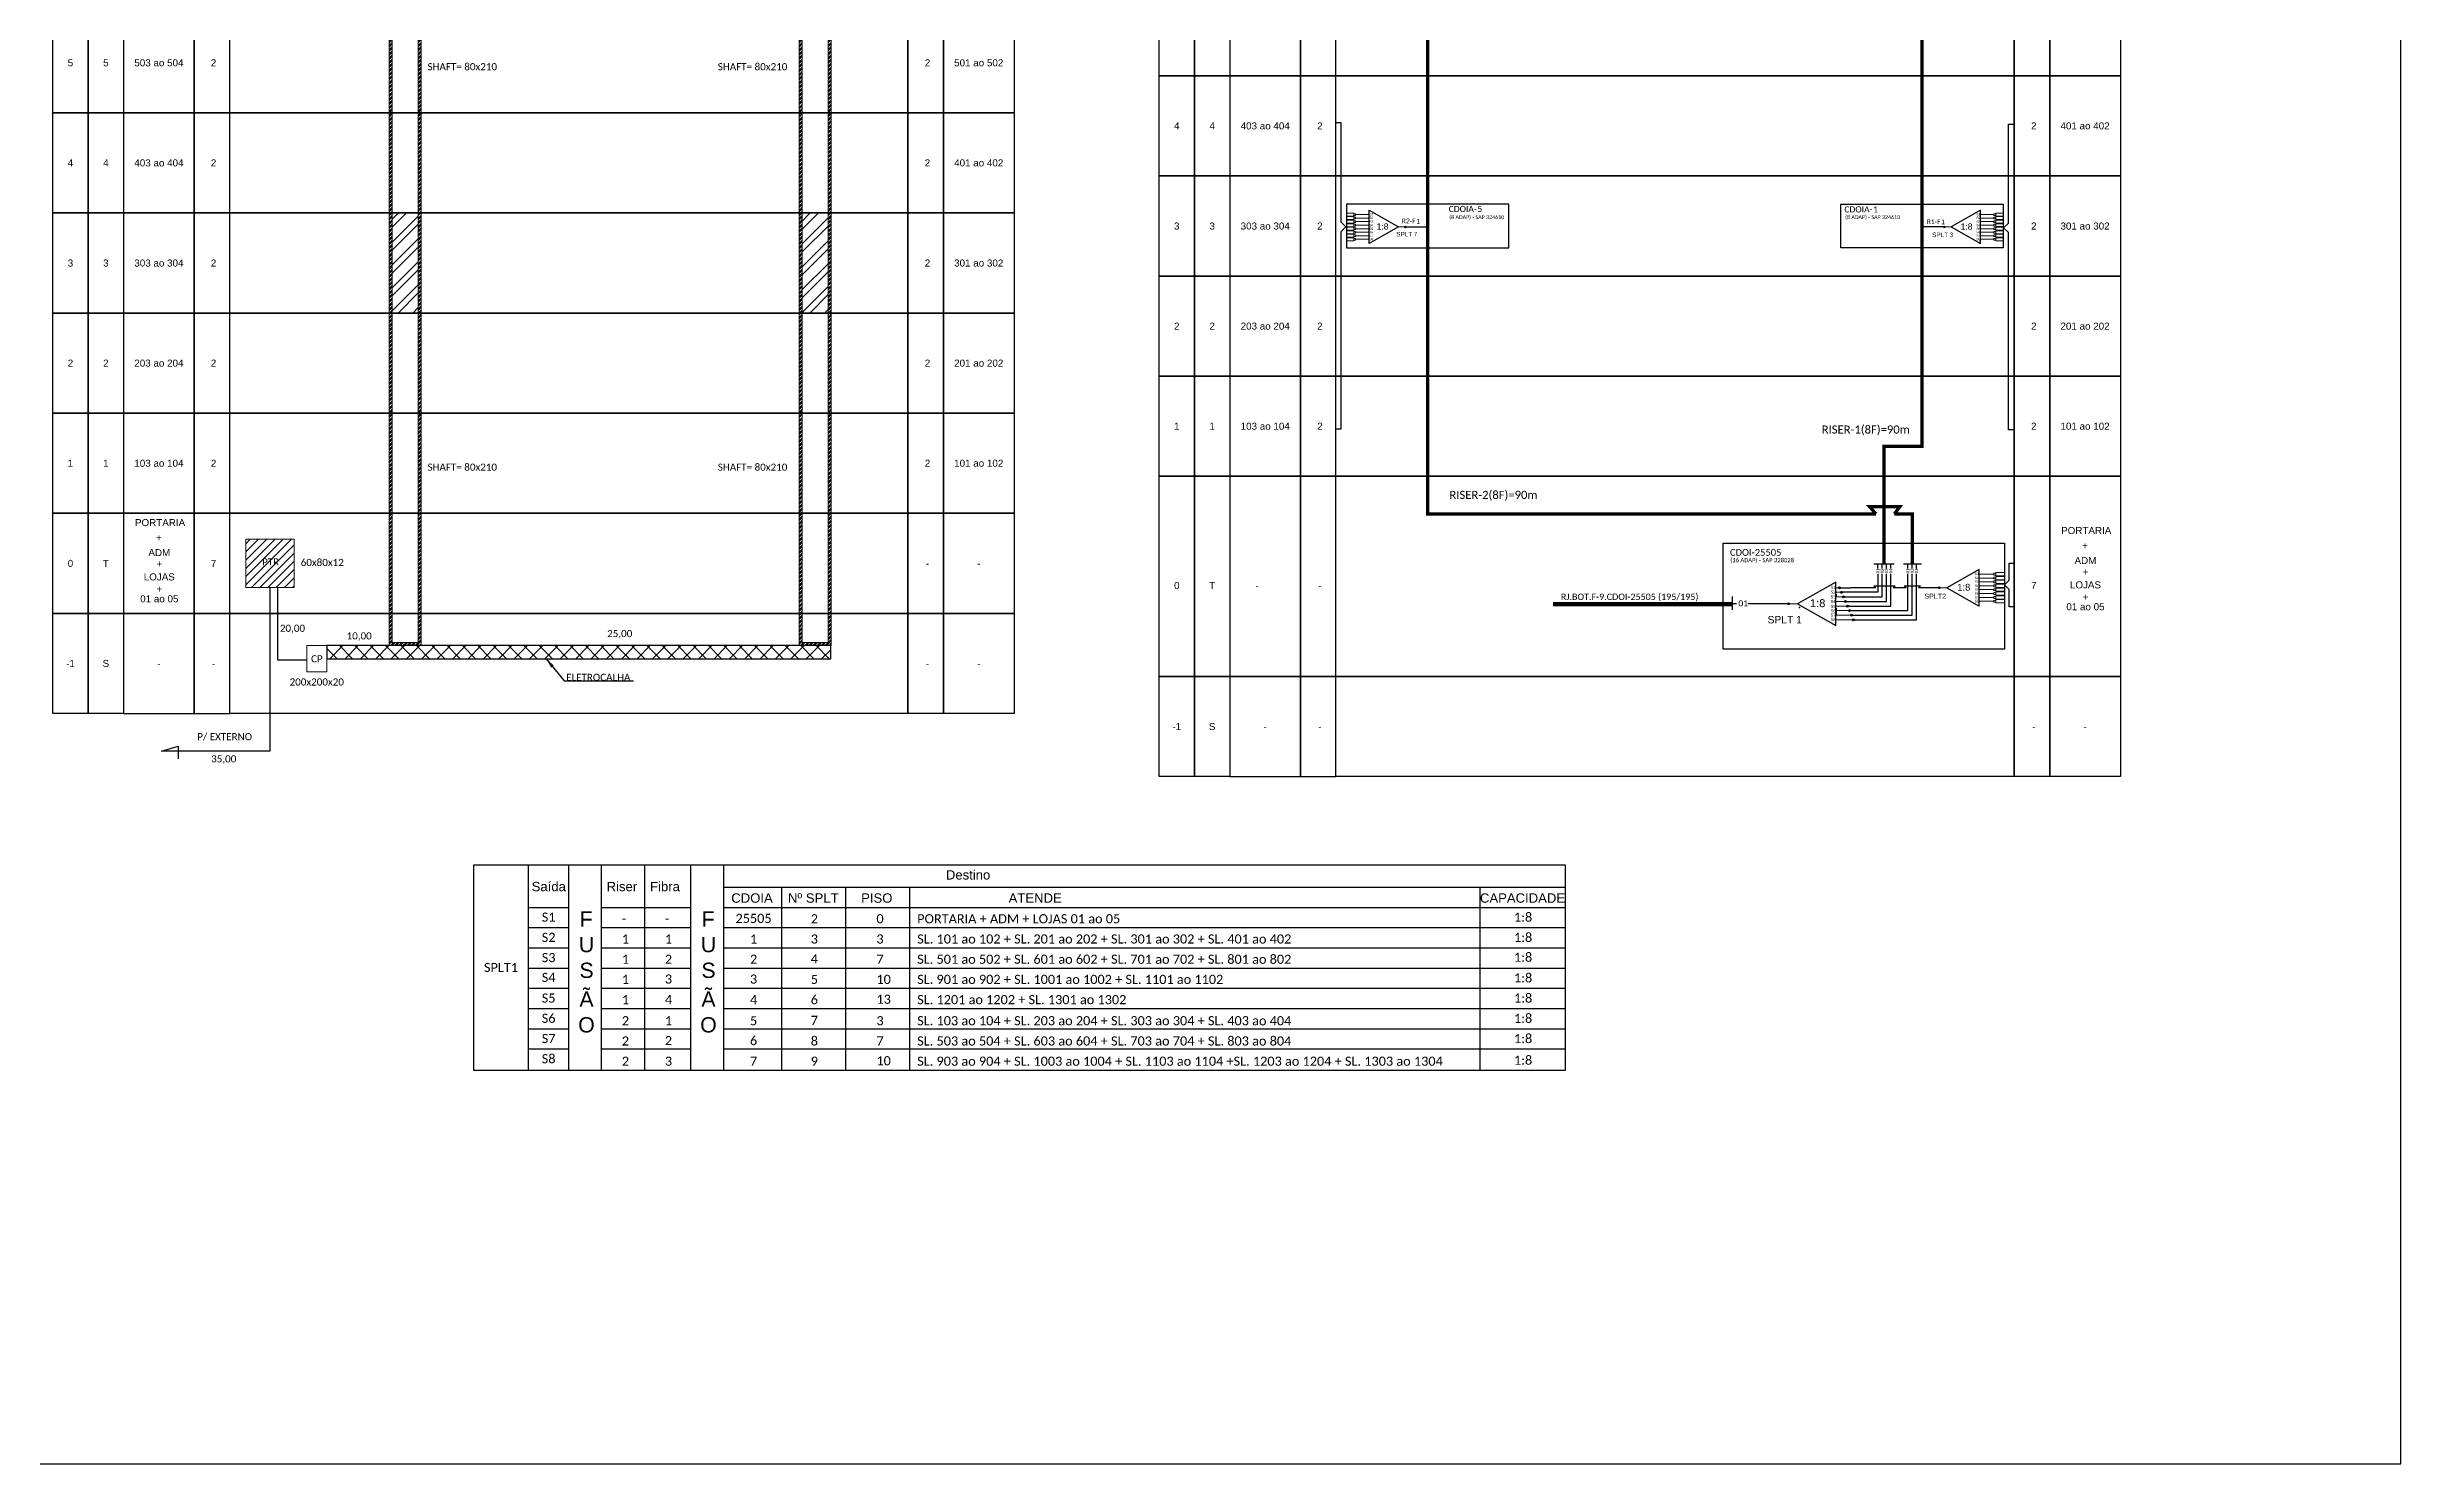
# Model space of a CAD drawing. Extents: x -89 to 749, y 705 to 1299.
# Drawn here: x 287.2 to 749.2, y 705 to 983.1 of the extents above; entities that cross this region are included whole.
import ezdxf
from ezdxf.enums import TextEntityAlignment as Align

# ---------------------------------------------------------------- set-up
doc = ezdxf.new("R2010")
doc.units = 0
doc.styles.add('ARIAL', font='arial.ttf')
doc.styles.get("Standard").update_dxf_attribs({"font": 'arial.ttf'})
doc.styles.add('WMF-Calibri0', font='calibri.ttf')
doc.dimstyles.get("Standard").update_dxf_attribs({"dimtxt": 0.18, "dimasz": 0.18, "dimexe": 0.18, "dimexo": 0.0625, "dimgap": 0.09, "dimtad": 0, "dimtih": 1, "dimtoh": 1, "dimdec": 4, "dimzin": 0, "dimdsep": 46, "dimtxsty": 'Standard', "dimcen": 0.09, "dimadec": 0, "dimazin": 0, "dimtfac": 1, "dimtdec": 4, "dimtofl": 0, "dimtmove": 0, "dimatfit": 3, "dimfxl": 0, "dimtolj": 1, "dimtzin": 0, "dimarcsym": 0})

# ---------------------------------------------------------------- blocks, each defined once
blk = doc.blocks.new('SPLT_1-8_SC-APC')
at = {"color": 1}
blk.add_lwpolyline([(-7.37, -2.1), (-17.04, -7.55), (-7.37, -13), (-7.37, -2.1)], dxfattribs=at)
at = {"color": 3, "lineweight": 0}
for points in [[(-2.99, -3.51), (-7.37, -3.51)], [(-7.37, -4.66), (-2.99, -4.66)], [(-7.37, -5.82), (-2.99, -5.82)], [(-7.37, -6.97), (-2.99, -6.97)], [(-2.41, -3.02), (-2.41, -4)], [(-2.41, -3.02), (0, -3.02)], [(-2.41, -4), (0, -4)], [(-2.41, -4.17), (-2.41, -5.16)], [(-2.41, -4.17), (0, -4.17)], [(-2.41, -5.16), (0, -5.16)], [(-2.41, -5.32), (-2.41, -6.31)], [(-2.41, -5.32), (0, -5.32)], [(-2.41, -6.31), (0, -6.31)], [(-2.41, -6.48), (-2.41, -7.46)], [(-2.41, -6.48), (0, -6.48)], [(-7.37, -8.12), (-2.99, -8.12)], [(-7.37, -9.28), (-2.99, -9.28)], [(-7.37, -10.43), (-2.99, -10.43)], [(-7.37, -11.58), (-2.99, -11.58)], [(-2.41, -7.46), (0, -7.46)], [(-2.41, -7.63), (-2.41, -8.62)], [(-2.41, -7.63), (0, -7.63)], [(-2.41, -8.62), (0, -8.62)], [(-2.41, -8.78), (-2.41, -9.77)], [(-2.41, -8.78), (0, -8.78)], [(-2.41, -9.77), (0, -9.77)], [(-2.41, -9.94), (-2.41, -10.92)], [(-2.41, -9.94), (0, -9.94)], [(-2.41, -10.92), (0, -10.92)], [(-2.41, -11.09), (-2.41, -12.08)], [(-2.41, -11.09), (0, -11.09)], [(-2.41, -12.08), (0, -12.08)]]:
    blk.add_lwpolyline(points, dxfattribs=at)
for points in [[(-2.99, -3.22), (-2.41, -3.22), (-2.41, -3.8), (-2.99, -3.8)], [(-2.99, -4.38), (-2.41, -4.38), (-2.41, -4.95), (-2.99, -4.95)], [(-2.99, -5.53), (-2.41, -5.53), (-2.41, -6.1), (-2.99, -6.1)], [(-2.99, -6.68), (-2.41, -6.68), (-2.41, -7.26), (-2.99, -7.26)], [(-2.99, -7.84), (-2.41, -7.84), (-2.41, -8.41), (-2.99, -8.41)], [(-2.99, -8.99), (-2.41, -8.99), (-2.41, -9.56), (-2.99, -9.56)], [(-2.99, -10.14), (-2.41, -10.14), (-2.41, -10.72), (-2.99, -10.72)], [(-2.99, -11.3), (-2.41, -11.3), (-2.41, -11.87), (-2.99, -11.87)]]:
    blk.add_lwpolyline(points, close=True, dxfattribs=at)
at = {"color": 1, "lineweight": 0}
blk.add_lwpolyline([(-17.04, -7.55), (-19.26, -7.55)], dxfattribs=at)
at = {"color": 1, "style": 'ARIAL'}
for s, height, p in [('1:8', 2, (-13.91, -8.4)), ('S1', 0.75, (-8.74, -3.78)), ('S2', 0.75, (-8.74, -4.97)), ('S3', 0.75, (-8.74, -6.18)), ('S4', 0.75, (-8.74, -7.36)), ('S5', 0.75, (-8.74, -8.57)), ('S6', 0.75, (-8.74, -9.69)), ('S7', 0.75, (-8.74, -10.78)), ('S8', 0.75, (-8.74, -11.9))]:
    blk.add_text(s, height=height, dxfattribs=at).set_placement(p)
blk = doc.blocks.new('SPLT_1-8_DIV_DIR')
h = blk.add_hatch(color=3)
h.dxf.hatch_style = 1
edge = h.paths.add_edge_path()
edge.add_arc((12.77, 4.04), 0.242, 0, 360)
h = blk.add_hatch(color=3)
h.dxf.hatch_style = 1
edge = h.paths.add_edge_path()
edge.add_arc((13.27, 2.88), 0.242, 0, 360)
h = blk.add_hatch(color=3)
h.dxf.hatch_style = 1
edge = h.paths.add_edge_path()
edge.add_arc((13.77, 1.73), 0.242, 0, 360)
h = blk.add_hatch(color=3)
h.dxf.hatch_style = 1
edge = h.paths.add_edge_path()
edge.add_arc((14.27, 0.58), 0.242, 0, 360)
h = blk.add_hatch(color=3)
h.dxf.hatch_style = 1
edge = h.paths.add_edge_path()
edge.add_arc((14.77, -0.58), 0.242, 0, 360)
h = blk.add_hatch(color=3)
h.dxf.hatch_style = 1
edge = h.paths.add_edge_path()
edge.add_arc((15.27, -1.73), 0.242, 0, 360)
h = blk.add_hatch(color=3)
h.dxf.hatch_style = 1
edge = h.paths.add_edge_path()
edge.add_arc((15.77, -2.88), 0.242, 0, 360)
h = blk.add_hatch(color=3)
h.dxf.hatch_style = 1
edge = h.paths.add_edge_path()
edge.add_arc((16.27, -4.04), 0.242, 0, 360)
at = {"color": 1, "lineweight": 0}
blk.add_lwpolyline([(2.22, 0), (0, 0)], dxfattribs=at)
at = {"color": 1}
blk.add_lwpolyline([(11.89, 5.45), (2.22, 0), (11.89, -5.45), (11.89, 5.45)], dxfattribs=at)
at = {"color": 7, "lineweight": 0}
for points in [[(12.77, 4.04), (11.89, 4.04)], [(11.89, 2.88), (13.27, 2.88)], [(11.89, 1.73), (13.77, 1.73)], [(11.89, 0.58), (14.27, 0.58)], [(11.89, -0.58), (14.77, -0.58)], [(11.89, -1.73), (15.27, -1.73)], [(11.89, -2.88), (15.77, -2.88)], [(11.89, -4.04), (16.27, -4.04)]]:
    blk.add_lwpolyline(points, dxfattribs=at)
at = {"color": 3}
for centre in [(12.77, 4.04), (13.27, 2.88), (13.77, 1.73), (14.27, 0.58), (14.77, -0.58), (15.27, -1.73), (15.77, -2.88), (16.27, -4.04)]:
    blk.add_circle(centre, 0.242, dxfattribs=at)
at = {"color": 1, "style": 'ARIAL'}
for s, height, p in [('1:8', 2, (5.35, -0.85)), ('S1', 0.75, (10.52, 3.77)), ('S2', 0.75, (10.52, 2.58)), ('S3', 0.75, (10.52, 1.37)), ('S4', 0.75, (10.52, 0.19)), ('S5', 0.75, (10.52, -1.02)), ('S6', 0.75, (10.52, -2.14)), ('S7', 0.75, (10.52, -3.24)), ('S8', 0.75, (10.52, -4.36))]:
    blk.add_text(s, height=height, dxfattribs=at).set_placement(p)

msp = doc.modelspace()

# ---------------------------------------------------------------- hatches: boundary and pattern name
h = msp.add_hatch()
h.set_pattern_fill('ANSI32', color=3, scale=0.06)
h.set_pattern_definition([(45, (-4229.2028, 2324.019), (-0.404111525, 0.404111525), []), (45, (-4228.9334, 2324.019), (-0.404111525, 0.404111525), [])])
h.paths.add_polyline_path([(360.7, 1142.55), (354.4, 1142.55), (354.4, 865.62), (360.7, 865.62)])
h.paths.add_polyline_path([(355, 1141.95), (360.1, 1141.95), (360.1, 866.22), (355, 866.22)], flags=16)
h = msp.add_hatch()
h.set_pattern_fill('ANSI32', color=3, scale=0.06)
h.set_pattern_definition([(45, (-4148.73716, 2324.019), (-0.404111525, 0.404111525), []), (45, (-4148.46775, 2324.019), (-0.404111525, 0.404111525), [])])
h.paths.add_polyline_path([(441.17, 1142.55), (434.87, 1142.55), (434.87, 865.62), (441.17, 865.62)])
h.paths.add_polyline_path([(435.47, 1141.95), (440.57, 1141.95), (440.57, 866.22), (435.47, 866.22)], flags=16)
h = msp.add_hatch()
h.set_pattern_fill('STEEL', color=1, style=0)
h.set_pattern_definition([(45, (0, 0), (-2.245064, 2.245064), []), (45, (0, 1.5875), (-2.245064, 2.245064), [])])
h.paths.add_polyline_path([(440.57, 950.51), (435.47, 950.51), (435.47, 930.87), (440.57, 930.87)])
h.paths.add_polyline_path([(360.1, 950.51), (355, 950.51), (355, 930.87), (360.1, 930.87)])
h = msp.add_hatch(color=3)
h.dxf.hatch_style = 1
edge = h.paths.add_edge_path()
edge.add_arc((553.85, 947.77), 0.154, 0, 360)
h = msp.add_hatch(color=3)
h.dxf.hatch_style = 1
edge = h.paths.add_edge_path()
edge.add_arc((659.62, 947.77), 0.154, 0, 360)
h = msp.add_hatch()
h.set_pattern_fill('ANSI31', color=1, scale=0.36)
h.set_pattern_definition([(45, (-106.8227, 2489.2487), (-0.80822305, 0.80822305), [])])
h.paths.add_polyline_path([(335.74, 886.49), (326.26, 886.49), (326.26, 877.01), (335.74, 877.01)])
h.paths.add_polyline_path([(329.1, 880.99), (333.18, 880.99), (333.18, 883.08), (329.1, 883.08)], flags=24)
h = msp.add_hatch(color=3)
h.dxf.hatch_style = 1
edge = h.paths.add_edge_path()
edge.add_arc((629.03, 873.82), 0.169, 0, 360)
h = msp.add_hatch(color=3)
h.dxf.hatch_style = 1
edge = h.paths.add_edge_path()
edge.add_arc((658.63, 876.97), 0.169, 0, 360)
h = msp.add_hatch()
h.set_pattern_fill('INSULATION', color=8, scale=0.6, style=0)
h.set_pattern_definition([(45, (-352.041, 282.9343), (-1.508683, 1.508683), []), (135, (-352.041, 282.9343), (-1.508683, -1.508683), [])])
h.paths.add_polyline_path([(342.19, 865.62), (342.19, 863.04), (441.05, 863.04), (441.05, 865.62)])

# ---------------------------------------------------------------- linework, layer by layer
at = {"color": 5}
msp.add_line((639.04, 876.97), (641.28, 876.97), dxfattribs=at)
for p, q in [((371.04, 822.62), (585.23, 822.62)), ((371.04, 782.21), (371.04, 822.62)), ((381.7, 822.62), (381.7, 782.21)), ((389.58, 822.62), (389.58, 782.21)), ((396.06, 782.21), (396.06, 822.62)), ((404.51, 822.62), (404.51, 782.21)), ((413.52, 822.62), (413.52, 782.21)), ((420, 822.62), (420, 782.21)), ((585.23, 822.62), (585.23, 782.21)), ((420, 818.21), (585.23, 818.21)), ((431.41, 818.21), (431.41, 782.21)), ((443.98, 818.21), (443.98, 782.21)), ((456.53, 818.21), (456.53, 782.21)), ((568.44, 818.21), (568.44, 782.21)), ((381.7, 814.24), (389.58, 814.24)), ((396.06, 814.24), (413.52, 814.24)), ((420, 814.24), (585.23, 814.24)), ((381.7, 810.27), (389.58, 810.27)), ((396.06, 810.27), (413.52, 810.27)), ((420, 810.27), (585.23, 810.27)), ((381.7, 806.31), (389.58, 806.31)), ((396.06, 806.31), (413.52, 806.31)), ((420, 806.31), (585.23, 806.31)), ((381.7, 802.34), (389.58, 802.34)), ((396.06, 802.34), (413.52, 802.34)), ((420, 802.34), (585.23, 802.34)), ((381.7, 798.37), (389.58, 798.37)), ((396.06, 798.37), (413.52, 798.37)), ((420, 798.37), (585.23, 798.37)), ((381.7, 794.4), (389.58, 794.4)), ((381.7, 790.43), (389.58, 790.43)), ((396.06, 794.4), (413.52, 794.4)), ((396.06, 790.43), (413.52, 790.43)), ((420, 794.4), (585.23, 794.4)), ((420, 790.43), (585.23, 790.43)), ((381.7, 786.46), (389.58, 786.46)), ((396.06, 786.46), (413.52, 786.46)), ((420, 786.46), (585.23, 786.46)), ((585.23, 782.21), (371.04, 782.21))]:
    msp.add_line(p, q)
for points in [[(-89.32, 705.02), (749.25, 705.02), (749.25, 1299.02), (-89.32, 1299.02), (-89.32, 705.02)], [(638.39, 875.73), (638.39, 875.2)]]:
    msp.add_lwpolyline(points)
at = {"color": 2, "lineweight": 0}
for points in [[(354.4, 1142.55), (360.7, 1142.55), (360.7, 865.62), (354.4, 865.62)], [(355, 1141.95), (360.1, 1141.95), (360.1, 866.22), (355, 866.22)], [(434.87, 1142.55), (441.17, 1142.55), (441.17, 865.62), (434.87, 865.62)], [(435.47, 1141.95), (440.57, 1141.95), (440.57, 866.22), (435.47, 866.22)]]:
    msp.add_lwpolyline(points, close=True, dxfattribs=at)
at = {"color": 5, "const_width": 0.66}
msp.add_lwpolyline([(647.79, 881.68), (647.79, 904.73), (655.26, 904.73), (655.26, 1144.23)], dxfattribs=at)
at = {"color": 6, "const_width": 0.66}
for points in [[(646.21, 891.44), (558.2, 891.44), (558.2, 1106.98)], [(646.21, 891.44), (644.99, 892.85), (650.87, 892.85), (649.83, 891.43)], [(653.36, 881.68), (653.36, 891.44), (649.83, 891.44)]]:
    msp.add_lwpolyline(points, dxfattribs=at)
for points in [[(505.51, 997.07), (512.46, 997.07), (512.46, 977.42), (505.51, 977.42)], [(512.46, 997.07), (519.4, 997.07), (519.4, 977.42), (512.46, 977.42)], [(533.29, 997.07), (519.4, 997.07), (519.4, 977.42), (533.29, 977.42)], [(540.23, 997.07), (533.29, 997.07), (533.29, 977.42), (540.23, 977.42)], [(540.23, 997.07), (673.36, 997.07), (673.36, 977.42), (540.23, 977.42)], [(673.36, 997.07), (680.31, 997.07), (680.31, 977.42), (673.36, 977.42)], [(680.31, 997.07), (694.2, 997.07), (694.2, 977.42), (680.31, 977.42)], [(288.37, 989.81), (295.32, 989.81), (295.32, 970.16), (288.37, 970.16)], [(295.32, 989.81), (302.26, 989.81), (302.26, 970.16), (295.32, 970.16)], [(316.15, 989.81), (302.26, 989.81), (302.26, 970.16), (316.15, 970.16)], [(323.09, 989.81), (316.15, 989.81), (316.15, 970.16), (323.09, 970.16)], [(323.09, 989.81), (456.22, 989.81), (456.22, 970.16), (323.09, 970.16)], [(456.22, 989.81), (463.17, 989.81), (463.17, 970.16), (456.22, 970.16)], [(463.17, 989.81), (477.06, 989.81), (477.06, 970.16), (463.17, 970.16)], [(505.51, 977.42), (512.46, 977.42), (512.46, 957.77), (505.51, 957.77)], [(512.46, 977.42), (519.4, 977.42), (519.4, 957.77), (512.46, 957.77)], [(533.29, 977.42), (519.4, 977.42), (519.4, 957.77), (533.29, 957.77)], [(540.23, 977.42), (533.29, 977.42), (533.29, 957.77), (540.23, 957.77)], [(540.23, 977.42), (673.36, 977.42), (673.36, 957.77), (540.23, 957.77)], [(673.36, 977.42), (680.31, 977.42), (680.31, 957.77), (673.36, 957.77)], [(680.31, 977.42), (694.2, 977.42), (694.2, 957.77), (680.31, 957.77)], [(288.37, 970.16), (295.32, 970.16), (295.32, 950.51), (288.37, 950.51)], [(295.32, 970.16), (302.26, 970.16), (302.26, 950.51), (295.32, 950.51)], [(316.15, 970.16), (302.26, 970.16), (302.26, 950.51), (316.15, 950.51)], [(323.09, 970.16), (316.15, 970.16), (316.15, 950.51), (323.09, 950.51)], [(323.09, 970.16), (456.22, 970.16), (456.22, 950.51), (323.09, 950.51)], [(456.22, 970.16), (463.17, 970.16), (463.17, 950.51), (456.22, 950.51)], [(463.17, 970.16), (477.06, 970.16), (477.06, 950.51), (463.17, 950.51)], [(505.51, 957.77), (512.46, 957.77), (512.46, 938.13), (505.51, 938.13)], [(512.46, 957.77), (519.4, 957.77), (519.4, 938.13), (512.46, 938.13)], [(533.29, 957.77), (519.4, 957.77), (519.4, 938.13), (533.29, 938.13)], [(540.23, 957.77), (533.29, 957.77), (533.29, 938.13), (540.23, 938.13)], [(540.23, 957.77), (673.36, 957.77), (673.36, 938.13), (540.23, 938.13)], [(673.36, 957.77), (680.31, 957.77), (680.31, 938.13), (673.36, 938.13)], [(680.31, 957.77), (694.2, 957.77), (694.2, 938.13), (680.31, 938.13)], [(288.37, 950.51), (295.32, 950.51), (295.32, 930.87), (288.37, 930.87)], [(295.32, 950.51), (302.26, 950.51), (302.26, 930.87), (295.32, 930.87)], [(316.15, 950.51), (302.26, 950.51), (302.26, 930.87), (316.15, 930.87)], [(323.09, 950.51), (316.15, 950.51), (316.15, 930.87), (323.09, 930.87)], [(323.09, 950.51), (456.22, 950.51), (456.22, 930.87), (323.09, 930.87)], [(456.22, 950.51), (463.17, 950.51), (463.17, 930.87), (456.22, 930.87)], [(463.17, 950.51), (477.06, 950.51), (477.06, 930.87), (463.17, 930.87)], [(505.51, 938.13), (512.46, 938.13), (512.46, 918.48), (505.51, 918.48)], [(512.46, 938.13), (519.4, 938.13), (519.4, 918.48), (512.46, 918.48)], [(533.29, 938.13), (519.4, 938.13), (519.4, 918.48), (533.29, 918.48)], [(540.23, 938.13), (533.29, 938.13), (533.29, 918.48), (540.23, 918.48)], [(540.23, 938.13), (673.36, 938.13), (673.36, 918.48), (540.23, 918.48)], [(673.36, 938.13), (680.31, 938.13), (680.31, 918.48), (673.36, 918.48)], [(680.31, 938.13), (694.2, 938.13), (694.2, 918.48), (680.31, 918.48)], [(288.37, 930.87), (295.32, 930.87), (295.32, 911.22), (288.37, 911.22)], [(295.32, 930.87), (302.26, 930.87), (302.26, 911.22), (295.32, 911.22)], [(316.15, 930.87), (302.26, 930.87), (302.26, 911.22), (316.15, 911.22)], [(323.09, 930.87), (316.15, 930.87), (316.15, 911.22), (323.09, 911.22)], [(323.09, 930.87), (456.22, 930.87), (456.22, 911.22), (323.09, 911.22)], [(456.22, 930.87), (463.17, 930.87), (463.17, 911.22), (456.22, 911.22)], [(463.17, 930.87), (477.06, 930.87), (477.06, 911.22), (463.17, 911.22)], [(505.51, 918.48), (512.46, 918.48), (512.46, 898.84), (505.51, 898.84)], [(512.46, 918.48), (519.4, 918.48), (519.4, 898.84), (512.46, 898.84)], [(533.29, 918.48), (519.4, 918.48), (519.4, 898.84), (533.29, 898.84)], [(540.23, 918.48), (533.29, 918.48), (533.29, 898.84), (540.23, 898.84)], [(540.23, 918.48), (673.36, 918.48), (673.36, 898.84), (540.23, 898.84)], [(673.36, 918.48), (680.31, 918.48), (680.31, 898.84), (673.36, 898.84)], [(680.31, 918.48), (694.2, 918.48), (694.2, 898.84), (680.31, 898.84)], [(288.37, 911.22), (295.32, 911.22), (295.32, 891.58), (288.37, 891.58)], [(295.32, 911.22), (302.26, 911.22), (302.26, 891.58), (295.32, 891.58)], [(316.15, 911.22), (302.26, 911.22), (302.26, 891.58), (316.15, 891.58)], [(323.09, 911.22), (316.15, 911.22), (316.15, 891.58), (323.09, 891.58)], [(323.09, 911.22), (456.22, 911.22), (456.22, 891.58), (323.09, 891.58)], [(456.22, 911.22), (463.17, 911.22), (463.17, 891.58), (456.22, 891.58)], [(463.17, 911.22), (477.06, 911.22), (477.06, 891.58), (463.17, 891.58)], [(505.51, 898.84), (512.46, 898.84), (512.46, 859.54), (505.51, 859.54)], [(512.46, 898.84), (519.4, 898.84), (519.4, 859.54), (512.46, 859.54)], [(533.29, 898.84), (519.4, 898.84), (519.4, 859.54), (533.29, 859.54)], [(540.23, 898.84), (533.29, 898.84), (533.29, 859.54), (540.23, 859.54)], [(540.23, 898.84), (673.36, 898.84), (673.36, 859.54), (540.23, 859.54)], [(673.36, 898.84), (680.31, 898.84), (680.31, 859.54), (673.36, 859.54)], [(680.31, 898.84), (694.2, 898.84), (694.2, 859.54), (680.31, 859.54)], [(288.37, 891.58), (295.32, 891.58), (295.32, 871.93), (288.37, 871.93)], [(295.32, 891.58), (302.26, 891.58), (302.26, 871.93), (295.32, 871.93)], [(316.15, 891.58), (302.26, 891.58), (302.26, 871.93), (316.15, 871.93)], [(323.09, 891.58), (316.15, 891.58), (316.15, 871.93), (323.09, 871.93)], [(323.09, 891.58), (456.22, 891.58), (456.22, 871.93), (323.09, 871.93)], [(456.22, 891.58), (463.17, 891.58), (463.17, 871.93), (456.22, 871.93)], [(463.17, 891.58), (477.06, 891.58), (477.06, 871.93), (463.17, 871.93)], [(288.37, 871.93), (295.32, 871.93), (295.32, 852.28), (288.37, 852.28)], [(295.32, 871.93), (302.26, 871.93), (302.26, 852.28), (295.32, 852.28)], [(316.15, 871.93), (302.26, 871.93), (302.26, 852.28), (316.15, 852.28)], [(323.09, 871.93), (316.15, 871.93), (316.15, 852.28), (323.09, 852.28)], [(323.09, 871.93), (456.22, 871.93), (456.22, 852.28), (323.09, 852.28)], [(456.22, 871.93), (463.17, 871.93), (463.17, 852.28), (456.22, 852.28)], [(463.17, 871.93), (477.06, 871.93), (477.06, 852.28), (463.17, 852.28)], [(505.51, 859.54), (512.46, 859.54), (512.46, 839.9), (505.51, 839.9)], [(512.46, 859.54), (519.4, 859.54), (519.4, 839.9), (512.46, 839.9)], [(533.29, 859.54), (519.4, 859.54), (519.4, 839.9), (533.29, 839.9)], [(540.23, 859.54), (533.29, 859.54), (533.29, 839.9), (540.23, 839.9)], [(540.23, 859.54), (673.36, 859.54), (673.36, 839.9), (540.23, 839.9)], [(673.36, 859.54), (680.31, 859.54), (680.31, 839.9), (673.36, 839.9)], [(680.31, 859.54), (694.2, 859.54), (694.2, 839.9), (680.31, 839.9)]]:
    msp.add_lwpolyline(points, close=True)
at = {"color": 3}
for points in [[(540.23, 908.12), (541.22, 908.12), (541.22, 946.89), (542.16, 947.8), (541.22, 948.7), (541.22, 968.21), (540.23, 968.21)], [(673.36, 907.94), (672.2, 907.94), (672.2, 946.68), (671.26, 947.59), (672.2, 948.49), (672.2, 967.96), (673.36, 967.96)], [(673.37, 873.22), (672.37, 873.22), (672.37, 876.62), (671.43, 877.53), (672.37, 878.43), (672.37, 881.82), (673.36, 881.82)], [(331, 877.01), (331, 844.87), (309.68, 844.87), (312.95, 845.86), (312.95, 843.36)], [(332.46, 877.01), (332.46, 862.83), (338.21, 862.83)], [(618.84, 873.82), (618.03, 873.82)], [(629.03, 873.82), (621.04, 873.82)]]:
    msp.add_lwpolyline(points, dxfattribs=at)
at = {"color": 1}
for points in [[(574.15, 952.24), (542.27, 952.24), (542.27, 943.65), (574.15, 943.65)], [(639.31, 952.24), (671.19, 952.24), (671.19, 943.65), (639.31, 943.65)], [(671.43, 864.88), (616.22, 864.88), (616.22, 885.72), (671.43, 885.72)]]:
    msp.add_lwpolyline(points, close=True, dxfattribs=at)
at = {"color": 3, "lineweight": 0}
for points in [[(543.74, 950.49), (542.29, 950.49)], [(543.74, 949.9), (542.29, 949.9)], [(543.74, 949.8), (542.29, 949.8)], [(543.74, 949.2), (542.29, 949.2)], [(543.74, 949.1), (542.29, 949.1)], [(543.74, 948.51), (542.29, 948.51)], [(543.74, 948.41), (542.29, 948.41)], [(543.74, 947.82), (542.29, 947.82)], [(543.74, 947.72), (542.29, 947.72)], [(543.74, 947.13), (542.29, 947.13)], [(543.74, 950.49), (543.74, 949.9)], [(543.74, 949.8), (543.74, 949.2)], [(543.74, 949.1), (543.74, 948.51)], [(543.74, 948.41), (543.74, 947.82)], [(543.74, 947.72), (543.74, 947.13)], [(544.09, 950.19), (546.71, 950.19)], [(546.71, 949.5), (544.09, 949.5)], [(546.71, 948.81), (544.09, 948.81)], [(546.71, 948.12), (544.09, 948.12)], [(546.71, 947.42), (544.09, 947.42)], [(543.74, 947.03), (542.29, 947.03)], [(543.74, 946.44), (542.29, 946.44)], [(543.74, 946.34), (542.29, 946.34)], [(543.74, 945.74), (542.29, 945.74)], [(543.74, 945.64), (542.29, 945.64)], [(543.74, 945.05), (542.29, 945.05)], [(543.74, 947.03), (543.74, 946.44)], [(543.74, 946.34), (543.74, 945.74)], [(543.74, 945.64), (543.74, 945.05)], [(546.71, 946.73), (544.09, 946.73)], [(546.71, 946.04), (544.09, 946.04)], [(546.71, 945.35), (544.09, 945.35)]]:
    msp.add_lwpolyline(points, dxfattribs=at)
for points in [[(544.09, 950.36), (543.74, 950.36), (543.74, 950.02), (544.09, 950.02)], [(544.09, 949.67), (543.74, 949.67), (543.74, 949.33), (544.09, 949.33)], [(544.09, 948.98), (543.74, 948.98), (543.74, 948.64), (544.09, 948.64)], [(544.09, 948.29), (543.74, 948.29), (543.74, 947.94), (544.09, 947.94)], [(544.09, 947.6), (543.74, 947.6), (543.74, 947.25), (544.09, 947.25)], [(544.09, 946.9), (543.74, 946.9), (543.74, 946.56), (544.09, 946.56)], [(544.09, 946.21), (543.74, 946.21), (543.74, 945.87), (544.09, 945.87)], [(544.09, 945.52), (543.74, 945.52), (543.74, 945.18), (544.09, 945.18)]]:
    msp.add_lwpolyline(points, close=True, dxfattribs=at)
at = {"color": 1}
for points in [[(546.71, 951.04), (552.51, 947.77), (546.71, 944.5), (546.71, 951.04)], [(618.03, 872.62), (618.03, 875.24)], [(638.39, 872.94), (638.39, 871.7)]]:
    msp.add_lwpolyline(points, dxfattribs=at)
at = {"color": 1, "lineweight": 0}
msp.add_lwpolyline([(552.51, 947.77), (553.85, 947.77)], dxfattribs=at)
at = {"color": 6}
for points in [[(553.85, 947.77), (558.2, 947.77)], [(640.99, 872.48), (652.49, 872.48), (652.49, 879.67)], [(641.38, 871.58), (653.35, 871.58), (653.35, 879.67)], [(641.77, 870.68), (654.17, 870.68), (654.17, 879.67)], [(651.6, 881.68), (655.12, 881.68)], [(652.49, 880.77), (652.49, 881.68)], [(653.35, 880.77), (653.35, 881.68)], [(654.17, 880.77), (654.17, 881.68)]]:
    msp.add_lwpolyline(points, dxfattribs=at)
at = {"color": 5}
for points in [[(659.62, 947.77), (655.26, 947.77)], [(646.61, 879.67), (646.61, 876.07), (639.43, 876.07)], [(639.82, 875.17), (647.46, 875.17), (647.46, 879.67)], [(640.21, 874.27), (648.28, 874.27), (648.28, 879.67)], [(640.6, 873.38), (649.15, 873.38), (649.15, 879.67)], [(645.78, 881.68), (649.8, 881.68)], [(646.61, 880.77), (646.61, 881.68)], [(647.46, 880.77), (647.46, 881.68)], [(648.28, 880.77), (648.28, 881.68)], [(649.15, 880.77), (649.15, 881.68)], [(638.85, 877), (638.85, 877)], [(646.16, 876.97), (641.28, 876.97)], [(646.16, 876.97), (645.77, 877.35), (649.99, 877.36), (649.57, 876.97)], [(652.16, 876.97), (649.57, 876.97)], [(652.16, 876.97), (651.76, 877.36), (654.98, 877.36), (654.57, 876.97)], [(658.69, 876.97), (654.57, 876.97)]]:
    msp.add_lwpolyline(points, dxfattribs=at)
at = {"color": 1, "lineweight": 0}
msp.add_lwpolyline([(326.26, 886.49), (335.74, 886.49), (335.74, 877.01), (326.26, 877.01)], close=True, dxfattribs=at)
at = {"color": 1, "const_width": 0.815}
msp.add_lwpolyline([(582.8, 873.74), (618.03, 873.74)], dxfattribs=at)
at = {"color": 0, "lineweight": 0}
msp.add_lwpolyline([(338.21, 865.62), (342.19, 865.62), (342.19, 860.45), (338.21, 860.45)], close=True, dxfattribs=at)
at = {"color": 8}
msp.add_lwpolyline([(342.19, 865.62), (342.19, 863.04), (441.05, 863.04), (441.05, 865.62), (342.19, 865.62)], dxfattribs=at)
at = {"color": 3}
for centre, radius in [((553.85, 947.77), 0.154), ((659.62, 947.77), 0.154), ((629.03, 873.82), 0.169), ((658.63, 876.97), 0.169)]:
    msp.add_circle(centre, radius, dxfattribs=at)
msp.add_point((631.21, 873.11))

# ---------------------------------------------------------------- block references
for p, xscale, yscale, zscale in [((671.17, 952.3), 0.6, 0.6, 0.6), ((671.35, 881.95), 0.66, 0.66, 0.66)]:
    msp.add_blockref('SPLT_1-8_SC-APC', p, dxfattribs=dict(at, xscale=xscale, yscale=yscale, zscale=zscale))
at = {"xscale": 0.78, "yscale": 0.78, "zscale": 0.78}
msp.add_blockref('SPLT_1-8_DIV_DIR', (629.08, 873.82), dxfattribs=at)

# ---------------------------------------------------------------- texts
at = {"style": 'ARIAL'}
for s, height, p in [('5', 1.38, (291.84, 979.98)), ('5', 1.38, (298.79, 979.98)), ('503 ao 504', 1.38, (309.2, 979.98)), ('2', 1.38, (319.93, 979.98)), ('2', 1.38, (460.05, 979.98)), ('501 ao 502', 1.38, (470.11, 979.98)), ('4', 1.38, (508.98, 967.6)), ('4', 1.38, (515.93, 967.6)), ('403 ao 404', 1.38, (526.34, 967.6)), ('2', 1.38, (537.07, 967.6)), ('2', 1.38, (677.19, 967.6)), ('401 ao 402', 1.38, (687.25, 967.6)), ('4', 1.38, (291.84, 960.34)), ('4', 1.38, (298.79, 960.34)), ('403 ao 404', 1.38, (309.2, 960.34)), ('2', 1.38, (319.93, 960.34)), ('2', 1.38, (460.05, 960.34)), ('401 ao 402', 1.38, (470.11, 960.34)), ('3', 1.38, (508.98, 947.95)), ('3', 1.38, (515.93, 947.95)), ('303 ao 304', 1.38, (526.34, 947.95)), ('2', 1.38, (537.07, 947.95)), ('2', 1.38, (677.19, 947.95)), ('301 ao 302', 1.38, (687.25, 947.95)), ('3', 1.38, (291.84, 940.69)), ('3', 1.38, (298.79, 940.69)), ('303 ao 304', 1.38, (309.2, 940.69)), ('2', 1.38, (319.93, 940.69)), ('2', 1.38, (460.05, 940.69)), ('301 ao 302', 1.38, (470.11, 940.69)), ('2', 1.38, (508.98, 928.31)), ('2', 1.38, (515.93, 928.31)), ('203 ao 204', 1.38, (526.34, 928.31)), ('2', 1.38, (537.07, 928.31)), ('2', 1.38, (677.19, 928.31)), ('201 ao 202', 1.38, (687.25, 928.31)), ('2', 1.38, (291.84, 921.05)), ('2', 1.38, (298.79, 921.05)), ('203 ao 204', 1.38, (309.2, 921.05)), ('2', 1.38, (319.93, 921.05)), ('2', 1.38, (460.05, 921.05)), ('201 ao 202', 1.38, (470.11, 921.05)), ('1', 1.38, (508.98, 908.66)), ('1', 1.38, (515.93, 908.66)), ('103 ao 104', 1.38, (526.34, 908.66)), ('2', 1.38, (537.07, 908.66)), ('2', 1.38, (677.19, 908.66)), ('101 ao 102', 1.38, (687.25, 908.66)), ('1', 1.38, (291.84, 901.4)), ('1', 1.38, (298.79, 901.4)), ('103 ao 104', 1.38, (309.2, 901.4)), ('2', 1.38, (319.93, 901.4)), ('2', 1.38, (460.05, 901.4)), ('101 ao 102', 1.38, (470.11, 901.4)), ('PORTARIA', 1.38, (309.43, 889.75)), ('+', 1.38, (309.2, 886.8)), ('PORTARIA', 1.38, (687.48, 888.19)), ('0', 1.38, (291.84, 881.75)), ('T', 1.38, (298.79, 881.75)), ('ADM', 1.38, (309.28, 883.86)), ('7', 1.38, (319.93, 881.75)), ('ADM', 1.38, (687.33, 882.3)), ('+', 1.38, (687.25, 885.24)), ('LOJAS', 1.38, (309.28, 879.09)), ('+', 1.38, (309.28, 881.66)), ('-', 1.38, (460.05, 881.75)), ('-', 1.38, (470.11, 881.75)), ('0', 1.38, (508.98, 877.41)), ('T', 1.38, (515.93, 877.41)), ('7', 1.38, (677.19, 877.41)), ('LOJAS', 1.38, (687.33, 877.53)), ('+', 1.38, (687.33, 880.1)), ('01 ao 05', 1.38, (309.28, 874.8)), ('+', 1.38, (309.28, 876.73)), ('-', 1.38, (524.74, 877.41)), ('-', 1.38, (537.07, 877.41)), ('01 ao 05', 1.38, (687.33, 873.24)), ('+', 1.38, (687.33, 875.17)), ('-1', 1.38, (291.84, 862.11)), ('S', 1.38, (298.79, 862.11)), ('-', 1.38, (309.2, 862.11)), ('-', 1.38, (319.93, 862.11)), ('-', 1.38, (460.05, 862.11)), ('-', 1.38, (470.11, 862.11)), ('-1', 1.38, (508.98, 849.72)), ('S', 1.38, (515.93, 849.72)), ('-', 1.38, (526.34, 849.72)), ('-', 1.38, (537.07, 849.72)), ('-', 1.38, (677.19, 849.72)), ('-', 1.38, (687.25, 849.72)), ('Saída', 1.84, (385.72, 818.33)), ('Riser', 1.84, (400.07, 818.33)), ('Fibra', 1.84, (408.53, 818.33)), ('Destino', 1.84, (468.02, 820.62)), ('CDOIA', 1.84, (425.61, 816.07)), ('Nº SPLT', 1.84, (437.64, 816.07)), ('PISO', 1.84, (450.1, 816.07)), ('ATENDE', 1.84, (481.19, 816.07)), ('CAPACIDADE', 1.84, (576.84, 816.07))]:
    msp.add_text(s, height=height, dxfattribs=at).set_placement(p, align=Align.MIDDLE_CENTER)
at = {"style": 'WMF-Calibri0'}
for s, height, p in [('SHAFT= 80x210', 1.3902, (361.92, 978.52)), ('SHAFT= 80x210', 1.3902, (418.9, 978.52)), ('SHAFT= 80x210', 1.3902, (361.92, 899.94)), ('SHAFT= 80x210', 1.3902, (418.9, 899.94)), ('PTR', 1.39, (329.45, 881.34)), ('60x80x12', 1.39, (337.03, 881.24)), ('01', 1.2, (619.21, 873.3)), ('20,00', 1.39, (332.95, 868.32)), ('25,00', 1.39, (397.18, 867.28)), ('10,00', 1.39, (346.04, 866.82)), ('CP', 1.39, (339.07, 862.33)), ('200x200x20', 1.39, (334.85, 857.78)), ('P/ EXTERNO', 1.39, (316.73, 847.04)), ('35,00', 1.39, (319.46, 842.69)), ('-', 1.79, (400.06, 811.11)), ('1', 1.79, (400.06, 807.14)), ('-', 1.79, (408.51, 811.11)), ('1', 1.79, (408.51, 807.14)), ('25505', 1.793, (422.37, 811.18)), ('1', 1.79, (425.21, 807.14)), ('2', 1.79, (437.14, 811.11)), ('3', 1.79, (437.14, 807.14)), ('0', 1.79, (450.03, 811.11)), ('3', 1.79, (450.03, 807.14)), ('SL. 101 ao 102 + SL. 201 ao 202 + SL. 301 ao 302 + SL. 401 ao 402', 1.7927, (458.03, 807.14)), ('PORTARIA + ADM + LOJAS 01 ao 05', 1.7927, (458.03, 811.11)), ('1', 1.79, (400.06, 803.17)), ('2', 1.79, (408.51, 803.17)), ('2', 1.79, (425.21, 803.17)), ('4', 1.79, (437.14, 803.25)), ('7', 1.79, (450.03, 803.17)), ('SL. 501 ao 502 + SL. 601 ao 602 + SL. 701 ao 702 + SL. 801 ao 802', 1.7927, (458.03, 803.17)), ('1', 1.79, (400.06, 799.21)), ('3', 1.79, (408.51, 799.28)), ('3', 1.79, (425.21, 799.28)), ('5', 1.79, (437.14, 799.21)), ('10', 1.793, (450.03, 799.21)), ('SL. 901 ao 902 + SL. 1001 ao 1002 + SL. 1101 ao 1102', 1.7927, (458.03, 799.21)), ('1', 1.79, (400.06, 795.24)), ('4', 1.79, (408.51, 795.24)), ('4', 1.79, (425.21, 795.24)), ('6', 1.79, (437.14, 795.24)), ('13', 1.793, (450.03, 795.32)), ('SL. 1201 ao 1202 + SL. 1301 ao 1302', 1.7927, (458.03, 795.24)), ('2', 1.79, (400.06, 791.1)), ('1', 1.79, (408.51, 791.1)), ('5', 1.79, (425.21, 791.1)), ('7', 1.79, (437.14, 791.17)), ('3', 1.79, (450.03, 791.1)), ('SL. 103 ao 104 + SL. 203 ao 204 + SL. 303 ao 304 + SL. 403 ao 404', 1.7927, (458.03, 791.1)), ('2', 1.79, (400.06, 787.13)), ('2', 1.79, (408.51, 787.21)), ('6', 1.79, (425.21, 787.21)), ('8', 1.79, (437.14, 787.13)), ('7', 1.79, (450.03, 787.13)), ('SL. 503 ao 504 + SL. 603 ao 604 + SL. 703 ao 704 + SL. 803 ao 804 ', 1.7927, (458.03, 787.13)), ('2', 1.79, (400.06, 783.16)), ('3', 1.79, (408.51, 783.16)), ('7', 1.79, (425.21, 783.16)), ('9', 1.79, (437.14, 783.16)), ('10', 1.793, (450.03, 783.24)), ('SL. 903 ao 904 + SL. 1003 ao 1004 + SL. 1103 ao 1104 +SL. 1203 ao 1204 + SL. 1303 ao 1304', 1.7927, (458.03, 783.16))]:
    msp.add_text(s, height=height, dxfattribs=at).set_placement(p)
at = {"color": 1}
for s, height, style, p in [('CDOIA-', 1.2, 'WMF-Calibri0', (562.35, 950.7)), ('5', 1.2, 'WMF-Calibri0', (567.98, 950.7)), ('CDOIA-', 1.2, 'WMF-Calibri0', (640.02, 950.61)), ('1', 1.2, 'WMF-Calibri0', (645.65, 950.61)), ('S3', 0.45, 'ARIAL', (546.76, 948.59)), ('S4', 0.45, 'ARIAL', (546.77, 947.88)), ('S5', 0.45, 'ARIAL', (546.76, 947.16)), ('S2', 0.45, 'ARIAL', (546.77, 949.32)), ('S1', 0.45, 'ARIAL', (546.85, 950.03)), ('1:8', 1.2, 'ARIAL', (548.2, 947.26)), ('S6', 0.45, 'ARIAL', (546.76, 946.49)), ('S7', 0.45, 'ARIAL', (546.76, 945.83)), ('S8', 0.45, 'ARIAL', (546.76, 945.16)), ('CDOI-25505', 1.32, 'WMF-Calibri0', (617.56, 883.24)), ('RJ.BOT.F-9.CDOI-25505 (195/195)', 1.26, 'WMF-Calibri0', (584.37, 874.56)), ('ELETROCALHA', 1.3902, 'WMF-Calibri0', (389.12, 858.69))]:
    msp.add_text(s, height=height, dxfattribs=dict(at, style=style)).set_placement(p)
at = {"color": 6, "style": 'WMF-Calibri0'}
for s, height, p in [('R2-F', 0.96, (553.14, 948.46)), ('RISER-2(8F)=90m', 1.5874, (562.5, 894.39))]:
    msp.add_text(s, height=height, dxfattribs=at).set_placement(p)
at = {"color": 6, "style": 'ARIAL'}
msp.add_text('1', height=0.9, dxfattribs=at).set_placement((556.36, 948.44), align=Align.CENTER)
at = {"color": 1, "style": 'WMF-Calibri0'}
for s, height, p in [('(8 ADAP) - SAP 324610', 0.75, (567.86, 949.32)), ('(8 ADAP) - SAP 324610', 0.75, (645.56, 949.32)), ('(16 ADAP) - SAP 328028', 0.825, (623.87, 881.97))]:
    msp.add_text(s, height=height, dxfattribs=at).set_placement(p, align=Align.CENTER)
at = {"color": 5, "style": 'WMF-Calibri0'}
for s, height, p in [('R1-F', 0.96, (656.17, 948.32)), ('RISER-1(8F)=90m', 1.5874, (635.57, 907.22))]:
    msp.add_text(s, height=height, dxfattribs=at).set_placement(p)
at = {"color": 5, "style": 'ARIAL'}
msp.add_text('1', height=0.9, dxfattribs=at).set_placement((659.39, 948.3), align=Align.CENTER)
at = {"color": 7, "style": 'ARIAL'}
for s, p in [('SPLT', (553.62, 945.9)), ('7', (555.82, 945.9)), ('SPLT', (658.8, 945.77)), ('3', (661, 945.77))]:
    msp.add_text(s, height=0.9, dxfattribs=at).set_placement(p, align=Align.CENTER)
at = {"style": 'ARIAL'}
for s, p in [('01', (646.58, 880.27)), ('02', (647.44, 880.27)), ('03', (648.25, 880.27)), ('04', (649.12, 880.27)), ('01', (652.46, 880.27)), ('02', (653.32, 880.27)), ('03', (654.15, 880.27))]:
    msp.add_text(s, height=0.595, rotation=90, dxfattribs=at).set_placement(p, align=Align.MIDDLE_CENTER)
msp.add_text('SPLT2', height=0.99, dxfattribs=at).set_placement((657.85, 874.81), align=Align.CENTER)
at = {"color": 7, "style": 'ARIAL'}
msp.add_text('SPLT 1', height=1.44, dxfattribs=at).set_placement((624.94, 869.98))
at = {"linetype": 'Continuous', "style": 'ARIAL'}
for s, p in [('F', (391.77, 810.44)), ('F', (415.71, 810.44)), ('U', (391.62, 805.44)), ('U', (415.56, 805.44)), ('S', (391.74, 800.39)), ('S', (415.68, 800.39)), ('Ã', (391.73, 794.74)), ('Ã', (415.67, 794.74)), ('O', (391.49, 789.69)), ('O', (415.43, 789.69))]:
    msp.add_text(s, height=3, dxfattribs=at).set_placement(p)
at = {"lineweight": 0, "style": 'WMF-Calibri0', "flags": 8}
for tag, p, s in [('S1', (384.34, 811.43), 'S1'), ('1:8', (575.16, 811.43), '1:8'), ('S2', (384.34, 807.46), 'S2'), ('1:8', (575.16, 807.46), '1:8'), ('S3', (384.34, 803.49), 'S3'), ('1:8', (575.16, 803.57), '1:8'), ('SPLT1', (373, 801.55), 'XX'), ('S4', (384.34, 799.6), 'S4'), ('1:8', (575.16, 799.52), '1:8'), ('S5', (384.34, 795.55), 'S5'), ('1:8', (575.16, 795.55), '1:8'), ('S6', (384.34, 791.58), 'S6'), ('1:8', (575.16, 791.58), '1:8'), ('S7', (384.34, 787.61), 'S7'), ('S8', (384.34, 783.65), 'S8'), ('1:8', (575.16, 787.61), '1:8'), ('1:8', (575.16, 783.36), '1:8')]:
    msp.add_attdef(tag, p, s, height=1.793, dxfattribs=at)

# ---------------------------------------------------------------- leaders
at = {"color": 1}
msp.add_leader([(385.19, 863.04), (388.77, 858.67), (402.36, 858.67)], dimstyle='Standard', override={"dimasz": 2}, dxfattribs=at)

doc.saveas('drawing.dxf')
